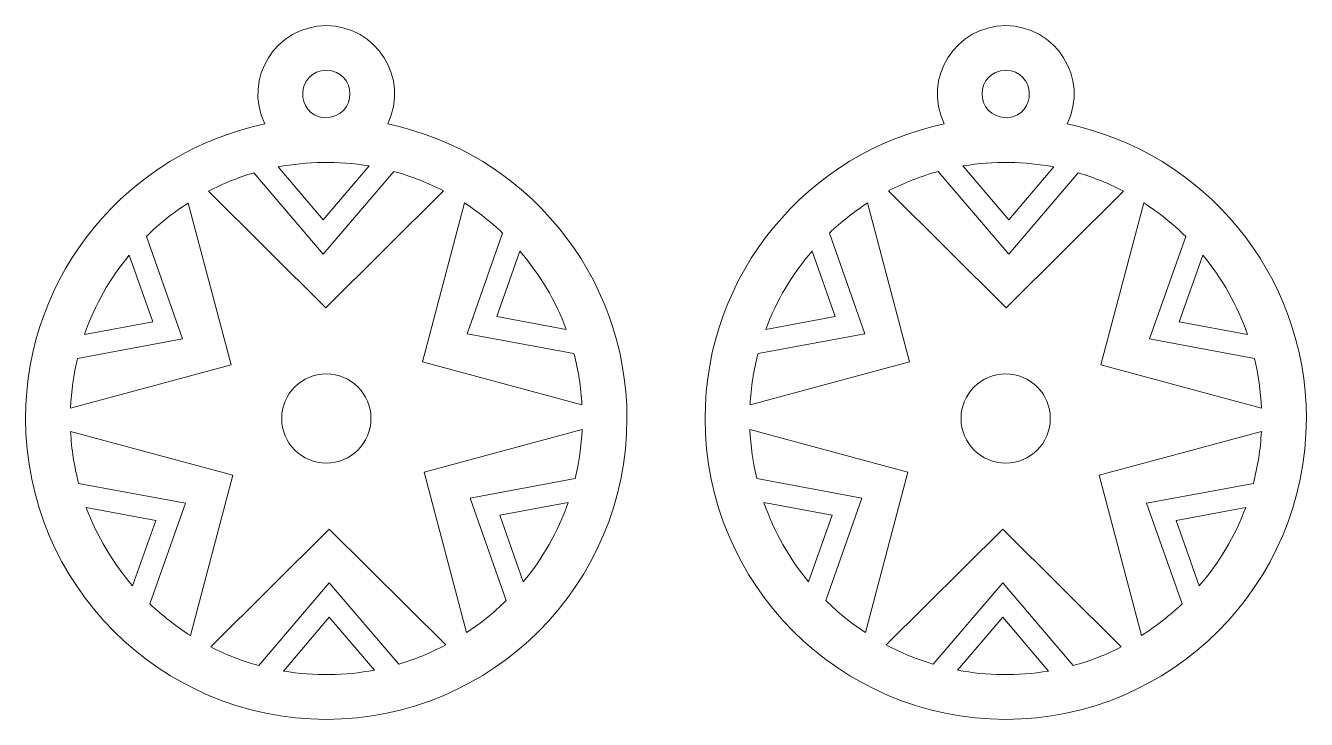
# Model space of a CAD drawing. Header units: inches. Extents: x 29 to 259, y 10 to 134.
import ezdxf

# ---------------------------------------------------------------- set-up
doc = ezdxf.new("R2010")
doc.units = ezdxf.units.IN
doc.header["$MEASUREMENT"] = 0
doc.layers.add('_U+0421_U+043B_U+043E_U+0439 1', color=7, linetype='Continuous')

msp = doc.modelspace()

# ---------------------------------------------------------------- linework, layer by layer
at = {"layer": '_U+0421_U+043B_U+043E_U+0439 1', "color": 1, "lineweight": 9, "true_color": 0xff0000}
for points, knots in [([(94.21, 116.48), (98.2, 124.65), (92.18, 134.07), (83.21, 134.07), (74.23, 134.07), (68.22, 124.64), (72.2, 116.48), (47.77, 111.38), (29.36, 89.69), (29.36, 63.77), (29.36, 34.08), (53.52, 9.93), (83.21, 9.93), (112.9, 9.93), (137.05, 34.08), (137.05, 63.77), (137.05, 89.69), (118.64, 111.38), (94.21, 116.48)], [0, 0, 0, 0, 1, 1, 1, 2, 2, 2, 3, 3, 3, 4, 4, 4, 5, 5, 5, 6, 6, 6, 6]), ([(151.03, 63.77), (151.03, 34.08), (175.18, 9.93), (204.87, 9.93), (234.56, 9.93), (258.71, 34.08), (258.71, 63.77), (258.71, 89.69), (240.31, 111.38), (215.88, 116.48), (219.86, 124.64), (213.85, 134.07), (204.87, 134.07), (195.9, 134.07), (189.88, 124.65), (193.86, 116.48), (169.43, 111.38), (151.03, 89.69), (151.03, 63.77)], [0, 0, 0, 0, 1, 1, 1, 2, 2, 2, 3, 3, 3, 4, 4, 4, 5, 5, 5, 6, 6, 6, 6]), ([(83.21, 126.07), (88.64, 126.07), (89.2, 117.65), (82.85, 117.6), (77.47, 118.06), (77.82, 126.07), (83.21, 126.07)], [0, 0, 0, 0, 1, 1, 1, 2, 2, 2, 2]), ([(205.23, 117.6), (198.88, 117.65), (199.44, 126.07), (204.87, 126.07), (210.26, 126.07), (210.61, 118.06), (205.23, 117.6)], [0, 0, 0, 0, 1, 1, 1, 2, 2, 2, 2]), ([(70.23, 107.73), (70.23, 107.73), (82.67, 93.18), (82.67, 93.18), (82.67, 93.18), (95.31, 107.98), (95.31, 107.98), (98.41, 107.13), (101.38, 105.96), (104.18, 104.51), (104.18, 104.51), (83.12, 83.56), (83.12, 83.56), (83.12, 83.56), (62.11, 104.45), (62.11, 104.45), (64.69, 105.79), (67.4, 106.9), (70.23, 107.73)], [0, 0, 0, 0, 1, 1, 1, 2, 2, 2, 3, 3, 3, 4, 4, 4, 5, 5, 5, 6, 6, 6, 6]), ([(90.89, 108.96), (90.89, 108.96), (82.67, 99.34), (82.67, 99.34), (82.67, 99.34), (74.59, 108.79), (74.59, 108.79), (79.74, 109.77), (85.29, 109.91), (90.89, 108.96)], [0, 0, 0, 0, 1, 1, 1, 2, 2, 2, 3, 3, 3, 3]), ([(225.97, 104.45), (225.97, 104.45), (204.95, 83.56), (204.95, 83.56), (204.95, 83.56), (183.89, 104.51), (183.89, 104.51), (186.69, 105.96), (189.66, 107.13), (192.76, 107.98), (192.76, 107.98), (205.41, 93.18), (205.41, 93.18), (205.41, 93.18), (217.84, 107.73), (217.84, 107.73), (220.68, 106.9), (223.39, 105.79), (225.97, 104.45)], [0, 0, 0, 0, 1, 1, 1, 2, 2, 2, 3, 3, 3, 4, 4, 4, 5, 5, 5, 6, 6, 6, 6]), ([(213.49, 108.79), (213.49, 108.79), (205.41, 99.34), (205.41, 99.34), (205.41, 99.34), (197.19, 108.96), (197.19, 108.96), (202.79, 109.91), (208.34, 109.77), (213.49, 108.79)], [0, 0, 0, 0, 1, 1, 1, 2, 2, 2, 3, 3, 3, 3]), ([(38.65, 74.52), (38.65, 74.52), (57.47, 78.01), (57.47, 78.01), (57.47, 78.01), (50.98, 96.34), (50.98, 96.34), (53.25, 98.59), (55.77, 100.6), (58.47, 102.33), (58.47, 102.33), (66.15, 73.4), (66.15, 73.4), (66.15, 73.4), (37.41, 65.61), (37.41, 65.61), (37.53, 68.66), (37.95, 71.64), (38.65, 74.52)], [0, 0, 0, 0, 1, 1, 1, 2, 2, 2, 3, 3, 3, 4, 4, 4, 5, 5, 5, 6, 6, 6, 6]), ([(114.78, 96.96), (114.78, 96.96), (108.41, 78.94), (108.41, 78.94), (108.41, 78.94), (127.56, 75.39), (127.56, 75.39), (128.33, 72.43), (128.82, 69.36), (128.99, 66.2), (128.99, 66.2), (100.41, 73.93), (100.41, 73.93), (100.41, 73.93), (107.94, 102.34), (107.94, 102.34), (110.39, 100.76), (112.68, 98.96), (114.78, 96.96)], [0, 0, 0, 0, 1, 1, 1, 2, 2, 2, 3, 3, 3, 4, 4, 4, 5, 5, 5, 6, 6, 6, 6]), ([(180.14, 102.34), (180.14, 102.34), (187.66, 73.93), (187.66, 73.93), (187.66, 73.93), (159.09, 66.2), (159.09, 66.2), (159.26, 69.36), (159.75, 72.43), (160.52, 75.39), (160.52, 75.39), (179.67, 78.94), (179.67, 78.94), (179.67, 78.94), (173.3, 96.96), (173.3, 96.96), (175.4, 98.96), (177.69, 100.76), (180.14, 102.34)], [0, 0, 0, 0, 1, 1, 1, 2, 2, 2, 3, 3, 3, 4, 4, 4, 5, 5, 5, 6, 6, 6, 6]), ([(250.67, 65.61), (250.67, 65.61), (221.93, 73.4), (221.93, 73.4), (221.93, 73.4), (229.61, 102.34), (229.61, 102.34), (232.31, 100.6), (234.82, 98.59), (237.1, 96.34), (237.1, 96.34), (230.61, 78.01), (230.61, 78.01), (230.61, 78.01), (249.43, 74.52), (249.43, 74.52), (250.12, 71.64), (250.55, 68.66), (250.67, 65.61)], [0, 0, 0, 0, 1, 1, 1, 2, 2, 2, 3, 3, 3, 4, 4, 4, 5, 5, 5, 6, 6, 6, 6]), ([(47.92, 93), (47.92, 93), (52.14, 81.09), (52.14, 81.09), (52.14, 81.09), (39.91, 78.82), (39.91, 78.82), (41.73, 84.04), (44.46, 88.83), (47.92, 93)], [0, 0, 0, 0, 1, 1, 1, 2, 2, 2, 3, 3, 3, 3]), ([(126.19, 79.71), (126.19, 79.71), (113.74, 82.02), (113.74, 82.02), (113.74, 82.02), (117.88, 93.71), (117.88, 93.71), (121.42, 89.61), (124.26, 84.88), (126.19, 79.71)], [0, 0, 0, 0, 1, 1, 1, 2, 2, 2, 3, 3, 3, 3]), ([(170.2, 93.71), (170.2, 93.71), (174.34, 82.02), (174.34, 82.02), (174.34, 82.02), (161.89, 79.71), (161.89, 79.71), (163.81, 84.88), (166.65, 89.61), (170.2, 93.71)], [0, 0, 0, 0, 1, 1, 1, 2, 2, 2, 3, 3, 3, 3]), ([(248.16, 78.82), (248.16, 78.82), (235.94, 81.09), (235.94, 81.09), (235.94, 81.09), (240.16, 93), (240.16, 93), (243.62, 88.83), (246.35, 84.04), (248.16, 78.82)], [0, 0, 0, 0, 1, 1, 1, 2, 2, 2, 3, 3, 3, 3]), ([(91.2, 63.77), (91.2, 59.36), (87.62, 55.78), (83.21, 55.78), (78.79, 55.78), (75.22, 59.36), (75.22, 63.77), (75.22, 68.18), (78.79, 71.76), (83.21, 71.76), (87.62, 71.76), (91.2, 68.18), (91.2, 63.77)], [0, 0, 0, 0, 1, 1, 1, 2, 2, 2, 3, 3, 3, 4, 4, 4, 4]), ([(204.87, 71.76), (209.28, 71.76), (212.86, 68.18), (212.86, 63.77), (212.86, 59.36), (209.28, 55.78), (204.87, 55.78), (200.46, 55.78), (196.88, 59.36), (196.88, 63.77), (196.88, 68.18), (200.46, 71.76), (204.87, 71.76)], [0, 0, 0, 0, 1, 1, 1, 2, 2, 2, 3, 3, 3, 4, 4, 4, 4]), ([(51.63, 30.58), (51.63, 30.58), (58.01, 48.6), (58.01, 48.6), (58.01, 48.6), (38.86, 52.15), (38.86, 52.15), (38.07, 55.15), (37.58, 58.26), (37.42, 61.46), (37.42, 61.46), (66.45, 53.61), (66.45, 53.61), (66.45, 53.61), (58.86, 24.95), (58.86, 24.95), (56.26, 26.59), (53.84, 28.48), (51.63, 30.58)], [0, 0, 0, 0, 1, 1, 1, 2, 2, 2, 3, 3, 3, 4, 4, 4, 5, 5, 5, 6, 6, 6, 6]), ([(108.94, 49.53), (108.94, 49.53), (115.43, 31.2), (115.43, 31.2), (113.27, 29.06), (110.89, 27.14), (108.33, 25.46), (108.33, 25.46), (100.72, 54.14), (100.72, 54.14), (100.72, 54.14), (129, 61.81), (129, 61.81), (128.87, 58.8), (128.45, 55.86), (127.76, 53.02), (127.76, 53.02), (108.94, 49.53), (108.94, 49.53)], [0, 0, 0, 0, 1, 1, 1, 2, 2, 2, 3, 3, 3, 4, 4, 4, 5, 5, 5, 6, 6, 6, 6]), ([(160.31, 53.02), (159.63, 55.86), (159.2, 58.8), (159.08, 61.81), (159.08, 61.81), (187.36, 54.14), (187.36, 54.14), (187.36, 54.14), (179.74, 25.46), (179.74, 25.46), (177.19, 27.14), (174.81, 29.06), (172.65, 31.2), (172.65, 31.2), (179.13, 49.53), (179.13, 49.53), (179.13, 49.53), (160.31, 53.02), (160.31, 53.02)], [0, 0, 0, 0, 1, 1, 1, 2, 2, 2, 3, 3, 3, 4, 4, 4, 5, 5, 5, 6, 6, 6, 6]), ([(229.21, 24.95), (229.21, 24.95), (221.62, 53.61), (221.62, 53.61), (221.62, 53.61), (250.66, 61.46), (250.66, 61.46), (250.5, 58.26), (250, 55.15), (249.22, 52.15), (249.22, 52.15), (230.07, 48.6), (230.07, 48.6), (230.07, 48.6), (236.45, 30.58), (236.45, 30.58), (234.23, 28.48), (231.81, 26.59), (229.21, 24.95)], [0, 0, 0, 0, 1, 1, 1, 2, 2, 2, 3, 3, 3, 4, 4, 4, 5, 5, 5, 6, 6, 6, 6]), ([(118.49, 34.54), (118.49, 34.54), (114.28, 46.45), (114.28, 46.45), (114.28, 46.45), (126.5, 48.72), (126.5, 48.72), (124.68, 43.5), (121.95, 38.71), (118.49, 34.54)], [0, 0, 0, 0, 1, 1, 1, 2, 2, 2, 3, 3, 3, 3]), ([(161.58, 48.72), (161.58, 48.72), (173.8, 46.45), (173.8, 46.45), (173.8, 46.45), (169.58, 34.54), (169.58, 34.54), (166.12, 38.71), (163.4, 43.5), (161.58, 48.72)], [0, 0, 0, 0, 1, 1, 1, 2, 2, 2, 3, 3, 3, 3]), ([(40.22, 47.83), (40.22, 47.83), (52.67, 45.52), (52.67, 45.52), (52.67, 45.52), (48.53, 33.83), (48.53, 33.83), (44.99, 37.93), (42.15, 42.66), (40.22, 47.83)], [0, 0, 0, 0, 1, 1, 1, 2, 2, 2, 3, 3, 3, 3]), ([(239.54, 33.83), (239.54, 33.83), (235.4, 45.52), (235.4, 45.52), (235.4, 45.52), (247.85, 47.83), (247.85, 47.83), (245.93, 42.66), (243.09, 37.93), (239.54, 33.83)], [0, 0, 0, 0, 1, 1, 1, 2, 2, 2, 3, 3, 3, 3]), ([(96.18, 19.81), (96.18, 19.81), (83.74, 34.36), (83.74, 34.36), (83.74, 34.36), (71.1, 19.56), (71.1, 19.56), (68.11, 20.38), (65.24, 21.5), (62.53, 22.88), (62.53, 22.88), (83.74, 43.99), (83.74, 43.99), (83.74, 43.99), (104.6, 23.24), (104.6, 23.24), (101.94, 21.83), (99.12, 20.68), (96.18, 19.81)], [0, 0, 0, 0, 1, 1, 1, 2, 2, 2, 3, 3, 3, 4, 4, 4, 5, 5, 5, 6, 6, 6, 6]), ([(183.48, 23.24), (183.48, 23.24), (204.34, 43.99), (204.34, 43.99), (204.34, 43.99), (225.55, 22.88), (225.55, 22.88), (222.83, 21.5), (219.97, 20.38), (216.98, 19.56), (216.98, 19.56), (204.33, 34.36), (204.33, 34.36), (204.33, 34.36), (191.9, 19.81), (191.9, 19.81), (188.96, 20.68), (186.14, 21.83), (183.48, 23.24)], [0, 0, 0, 0, 1, 1, 1, 2, 2, 2, 3, 3, 3, 4, 4, 4, 5, 5, 5, 6, 6, 6, 6]), ([(75.52, 18.58), (75.52, 18.58), (83.74, 28.2), (83.74, 28.2), (83.74, 28.2), (91.82, 18.75), (91.82, 18.75), (86.55, 17.74), (81.16, 17.63), (75.52, 18.58)], [0, 0, 0, 0, 1, 1, 1, 2, 2, 2, 3, 3, 3, 3]), ([(196.26, 18.75), (196.26, 18.75), (204.33, 28.2), (204.33, 28.2), (204.33, 28.2), (212.55, 18.58), (212.55, 18.58), (206.92, 17.63), (201.53, 17.74), (196.26, 18.75)], [0, 0, 0, 0, 1, 1, 1, 2, 2, 2, 3, 3, 3, 3])]:
    msp.add_open_spline(points, degree=3, knots=knots, dxfattribs=at)

doc.saveas('drawing.dxf')
